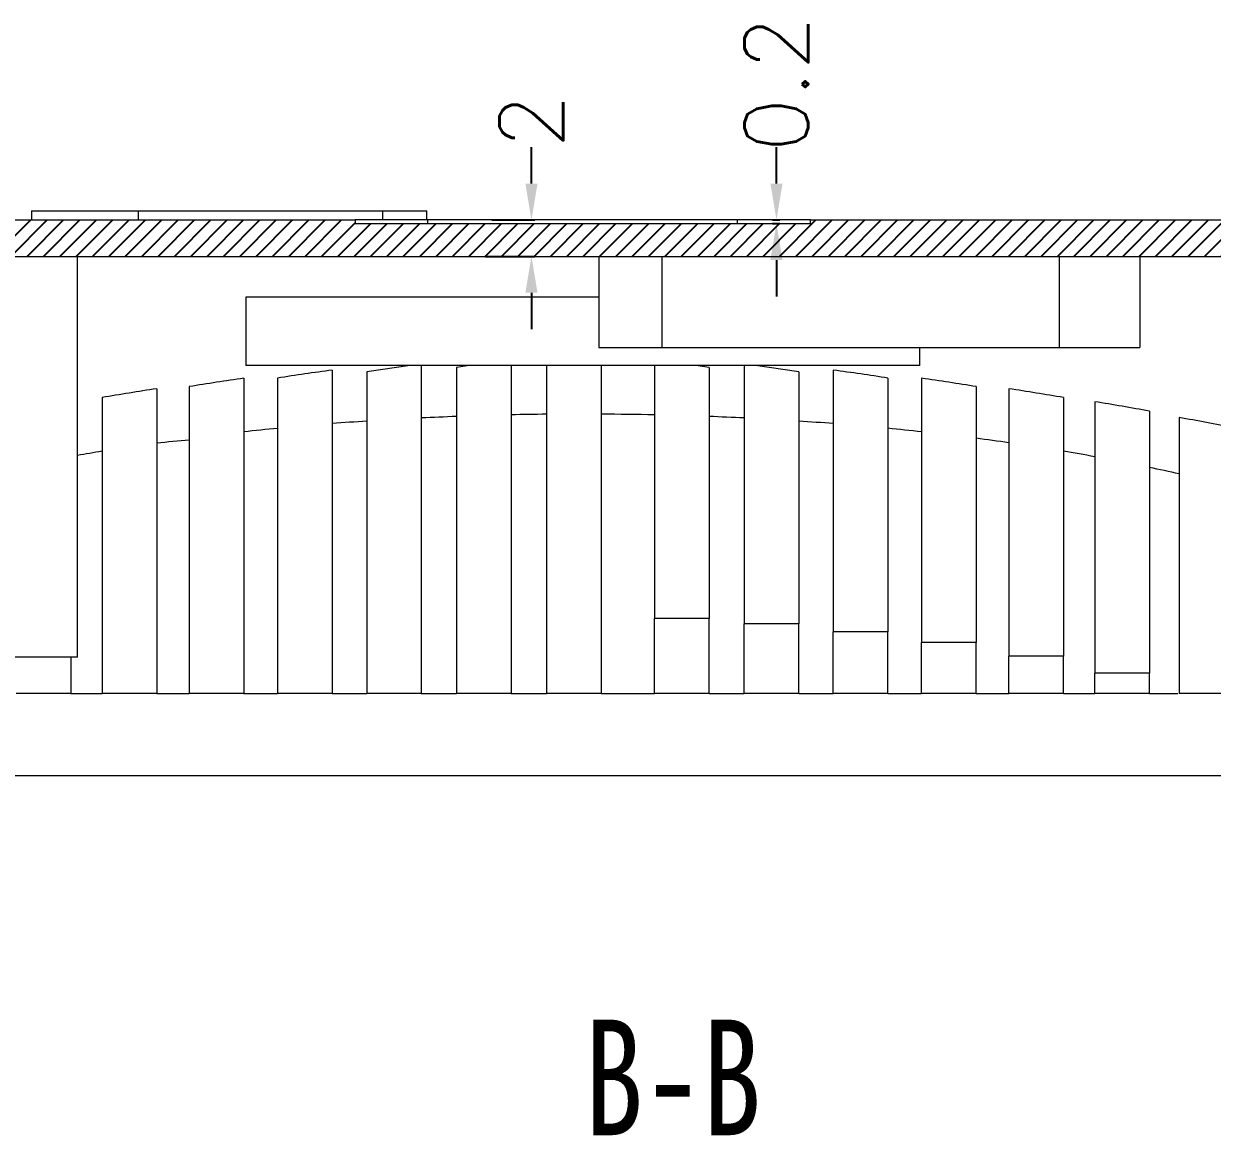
# Model space of a CAD drawing. Header units: inches. Extents: x 1848 to 4019, y 409 to 905.
# Drawn here: x 3134.5 to 3199.7, y 591.2 to 652.3 of the extents above; entities that cross this region are included whole.
import ezdxf

# ---------------------------------------------------------------- set-up
doc = ezdxf.new("R2010")
doc.units = ezdxf.units.IN
doc.styles.add('SLDTEXTSTYLE0', font='TXT', dxfattribs={"width": 0.75})
doc.styles.get("Standard").update_dxf_attribs({"font": 'txt', "bigfont": 'gbcbig.shx'})
doc.dimstyles.new('3.5', dxfattribs={"dimtxt": 3.5, "dimasz": 2, "dimexe": 0.18, "dimexo": 0.0625, "dimgap": 0.25, "dimtad": 0, "dimzin": 12, "dimdsep": 46, "dimtxsty": 'Standard', "dimcen": 1, "dimclrd": 3, "dimclre": 3, "dimadec": 0, "dimazin": 0, "dimtfac": 1, "dimtofl": 0, "dimtmove": 0, "dimatfit": 3, "dimfxl": 0, "dimtolj": 1, "dimtzin": 0, "dimarcsym": 0})

# ---------------------------------------------------------------- blocks, each defined once
blk = doc.blocks.new('*D99')
at = {"color": 3, "lineweight": -2, "transparency": 16777216}
for p, q in [((3162.359, 643.486), (3162.359, 645.486)), ((3160.181, 641.486), (3162.539, 641.486)), ((3159.845, 639.486), (3162.539, 639.486)), ((3162.359, 637.486), (3162.359, 635.486))]:
    blk.add_line(p, q, dxfattribs=at)
at = {"color": 3, "transparency": 16777216}
for points in [[(3162.026, 643.486), (3162.692, 643.486), (3162.359, 641.486)], [(3162.026, 637.486), (3162.692, 637.486), (3162.359, 639.486)]]:
    blk.add_solid(points, dxfattribs=at)
at = {"layer": 'Defpoints', "color": 0, "transparency": 16777216}
for p in [(3160.119, 641.486), (3162.359, 641.486), (3159.782, 639.486)]:
    blk.add_point(p, dxfattribs=at)
at = {"color": 0, "transparency": 16777216, "insert": (3162.359, 646.902), "char_height": 3.5, "attachment_point": 5, "rotation": 90}
blk.add_mtext('\\A1;2', dxfattribs=at)
blk = doc.blocks.new('*D100')
at = {"color": 3, "lineweight": -2, "transparency": 16777216}
for p, q in [((3175.815, 643.486), (3175.815, 645.486)), ((3175.59, 641.486), (3175.995, 641.486)), ((3175.59, 641.286), (3175.995, 641.286)), ((3175.815, 639.286), (3175.815, 637.286))]:
    blk.add_line(p, q, dxfattribs=at)
at = {"color": 3, "transparency": 16777216}
for points in [[(3175.482, 643.486), (3176.148, 643.486), (3175.815, 641.486)], [(3175.482, 639.286), (3176.148, 639.286), (3175.815, 641.286)]]:
    blk.add_solid(points, dxfattribs=at)
at = {"layer": 'Defpoints', "color": 0, "transparency": 16777216}
for p in [(3175.528, 641.486), (3175.528, 641.286), (3175.815, 641.486)]:
    blk.add_point(p, dxfattribs=at)
at = {"color": 0, "transparency": 16777216, "insert": (3175.815, 648.944), "char_height": 3.5, "attachment_point": 5, "rotation": 90}
blk.add_mtext('\\A1;0.2', dxfattribs=at)

msp = doc.modelspace()

# ---------------------------------------------------------------- hatches: boundary and pattern name
h = msp.add_hatch()
h.set_pattern_fill('ANSI31', color=4, scale=0.2, style=0)
h.set_pattern_definition([(45, (-37.2486, 0), (-0.4490128, 0.4490128), [])])
edge = h.paths.add_edge_path(flags=0)
edge.add_line((3201.427, 641.486), (3177.677, 641.486))
edge.add_line((3177.677, 641.486), (3177.677, 641.286))
edge.add_line((3177.677, 641.286), (3152.677, 641.286))
edge.add_line((3152.677, 641.286), (3152.677, 641.486))
edge.add_line((3152.677, 641.486), (3128.927, 641.486))
edge.add_line((3128.927, 641.486), (3128.427, 640.986))
edge.add_line((3128.427, 640.986), (3128.427, 636.486))
edge.add_line((3128.427, 636.486), (3125.427, 636.486))
edge.add_line((3125.427, 636.486), (3125.427, 634.486))
edge.add_line((3125.427, 634.486), (3131.427, 634.486))
edge.add_line((3131.427, 634.486), (3131.427, 639.486))
edge.add_line((3131.427, 639.486), (3217.219, 639.486))
edge.add_arc((3217.219, 591.486), 47, 85.47464, 90, ccw=False)
edge.add_line((3220.927, 638.339), (3220.927, 628.486))
edge.add_line((3220.927, 628.486), (3222.927, 628.486))
edge.add_line((3222.927, 628.486), (3222.927, 641.159))
edge.add_arc((3217.219, 591.486), 50, 83.44446, 90)
edge.add_line((3217.219, 641.486), (3208.427, 641.486))
edge.add_line((3208.427, 641.486), (3208.427, 641.986))
edge.add_line((3208.427, 641.986), (3207.927, 641.986))
edge.add_line((3207.927, 641.986), (3207.927, 640.986))
edge.add_line((3207.927, 640.986), (3201.927, 640.986))
edge.add_line((3201.927, 640.986), (3201.927, 641.986))
edge.add_line((3201.927, 641.986), (3201.427, 641.986))
edge.add_line((3201.427, 641.986), (3201.427, 641.486))

# ---------------------------------------------------------------- linework, layer by layer
at = {"color": 7, "linetype": 'Continuous', "lineweight": 15}
for p, q in [((3134.901, 641.986), (3134.901, 641.486)), ((3134.901, 641.986), (3140.759, 641.986)), ((3140.759, 641.986), (3140.759, 641.486)), ((3140.759, 641.986), (3154.185, 641.986)), ((3154.185, 641.986), (3154.185, 641.486)), ((3154.185, 641.986), (3156.623, 641.986)), ((3156.623, 641.486), (3156.623, 641.986)), ((3128.927, 641.486), (3152.677, 641.486)), ((3152.677, 641.486), (3152.677, 641.286)), ((3156.677, 641.486), (3152.677, 641.486)), ((3152.677, 641.286), (3177.677, 641.286)), ((3156.677, 641.286), (3156.677, 641.486)), ((3173.677, 641.486), (3156.677, 641.486)), ((3173.677, 641.286), (3173.677, 641.486)), ((3177.677, 641.486), (3173.677, 641.486)), ((3177.677, 641.286), (3177.677, 641.486)), ((3177.677, 641.486), (3201.427, 641.486)), ((3131.427, 639.486), (3217.219, 639.486)), ((3137.427, 617.486), (3137.427, 639.486)), ((3166.058, 639.486), (3166.058, 634.486)), ((3169.541, 634.486), (3169.541, 639.486)), ((3191.365, 634.486), (3191.365, 639.486)), ((3195.761, 639.486), (3195.761, 634.486)), ((3166.058, 637.25), (3146.677, 637.25)), ((3146.677, 637.25), (3146.677, 633.486)), ((3166.058, 634.486), (3169.541, 634.486)), ((3169.541, 634.486), (3191.365, 634.486)), ((3183.677, 634.486), (3183.677, 633.486)), ((3191.365, 634.486), (3195.761, 634.486)), ((3183.677, 633.486), (3146.677, 633.486)), ((3151.419, 633.24), (3151.419, 615.486)), ((3155.7, 633.486), (3153.312, 633.152)), ((3153.312, 633.152), (3153.312, 615.486)), ((3156.312, 633.486), (3156.312, 615.486)), ((3158.967, 633.486), (3158.239, 633.387)), ((3158.239, 633.387), (3158.239, 615.486)), ((3161.239, 633.486), (3161.239, 615.486)), ((3163.186, 633.486), (3163.186, 615.486)), ((3166.186, 633.486), (3166.186, 615.486)), ((3169.116, 633.486), (3169.116, 619.606)), ((3172.116, 633.387), (3171.388, 633.486)), ((3172.116, 633.387), (3172.116, 619.606)), ((3174.042, 633.486), (3174.042, 619.31)), ((3177.042, 633.152), (3174.655, 633.486)), ((3177.042, 633.152), (3177.042, 619.31)), ((3178.936, 633.24), (3178.936, 618.873)), ((3146.57, 632.793), (3146.57, 615.486)), ((3148.419, 632.804), (3148.419, 615.486)), ((3181.936, 632.804), (3181.936, 618.873)), ((3183.785, 632.793), (3183.785, 618.285)), ((3141.779, 632.219), (3141.779, 615.486)), ((3143.57, 632.335), (3143.57, 615.486)), ((3186.785, 632.335), (3186.785, 618.285)), ((3188.575, 632.219), (3188.575, 617.536)), ((3138.779, 631.734), (3138.779, 615.486)), ((3191.575, 631.734), (3191.575, 617.536)), ((3193.294, 631.505), (3193.294, 616.608)), ((3196.294, 630.986), (3196.294, 616.608)), ((3197.927, 630.637), (3197.927, 615.486)), ((3169.116, 615.486), (3169.116, 619.606)), ((3172.116, 615.486), (3172.116, 619.606)), ((3174.042, 615.486), (3174.042, 619.31)), ((3177.042, 615.486), (3177.042, 619.31)), ((3178.936, 615.486), (3178.936, 618.873)), ((3181.936, 615.486), (3181.936, 618.873)), ((3183.785, 615.486), (3183.785, 618.285)), ((3186.785, 615.486), (3186.785, 618.285)), ((3137.427, 617.486), (3132.927, 617.486)), ((3137.06, 617.486), (3137.06, 615.486)), ((3188.575, 615.486), (3188.575, 617.536)), ((3191.575, 615.486), (3191.575, 617.536)), ((3193.294, 615.486), (3193.294, 616.608)), ((3196.294, 615.486), (3196.294, 616.608)), ((3137.06, 615.486), (3134.06, 615.486)), ((3137.06, 615.486), (3138.779, 615.486)), ((3141.779, 615.486), (3138.779, 615.486)), ((3141.779, 615.486), (3143.57, 615.486)), ((3146.57, 615.486), (3143.57, 615.486)), ((3146.57, 615.486), (3148.419, 615.486)), ((3151.419, 615.486), (3148.419, 615.486)), ((3151.419, 615.486), (3153.312, 615.486)), ((3156.312, 615.486), (3153.312, 615.486)), ((3156.312, 615.486), (3158.239, 615.486)), ((3161.239, 615.486), (3158.239, 615.486)), ((3161.239, 615.486), (3163.186, 615.486)), ((3166.186, 615.486), (3163.186, 615.486)), ((3166.186, 615.486), (3169.116, 615.486)), ((3172.116, 615.486), (3169.116, 615.486)), ((3172.116, 615.486), (3174.042, 615.486)), ((3177.042, 615.486), (3174.042, 615.486)), ((3177.042, 615.486), (3178.936, 615.486)), ((3181.936, 615.486), (3178.936, 615.486)), ((3181.936, 615.486), (3183.785, 615.486)), ((3186.785, 615.486), (3183.785, 615.486)), ((3186.785, 615.486), (3188.575, 615.486)), ((3191.575, 615.486), (3188.575, 615.486)), ((3191.575, 615.486), (3193.294, 615.486)), ((3196.294, 615.486), (3193.294, 615.486)), ((3196.294, 615.486), (3197.852, 615.486)), ((3120.427, 610.986), (3209.927, 610.986))]:
    msp.add_line(p, q, dxfattribs=at)
for centre, major_axis, ratio, start_param, end_param in [((3559.312, 591.486), (727.444, 0), 0.06461, 2.154772, 2.157949), ((4257.897, 591.486), (1999.595, 0), 0.023505, 2.15013, 2.151294), ((1918.058, 591.486), (2281.019, 0), 0.020605, 0.99027, 0.991805), ((2771.045, 591.486), (727.441, 0), 0.06461, 0.983643, 0.986821), ((3332.57, 591.486), (322.056, 0), 0.145937, 2.179496, 2.18651), ((3402.669, 591.486), (445.688, 0), 0.105455, 2.164562, 2.169697), ((2927.687, 591.486), (445.687, 0), 0.105455, 0.971895, 0.977031), ((2997.784, 591.486), (322.055, 0), 0.145938, 0.955083, 0.962097), ((3360.507, 591.486), (367.086, 0), 0.128035, 2.203059, 2.209119), ((3038.124, 591.486), (252.756, 0), 0.18595, 0.933228, 0.942016), ((3265.651, 591.486), (208.538, 0), 0.225378, 2.22482, 2.233014), ((3064.704, 591.486), (208.538, 0), 0.225378, 0.906344, 0.916773), ((3083.776, 591.486), (177.964, 0), 0.264099, 0.874431, 0.886332)]:
    msp.add_ellipse(centre, major_axis=major_axis, ratio=ratio, start_param=start_param, end_param=end_param, dxfattribs=at)
for points in [[(3151.419, 633.24), (3150.414, 633.104), (3149.414, 632.959), (3148.419, 632.804)], [(3181.936, 632.804), (3180.94, 632.959), (3179.94, 633.104), (3178.936, 633.24)], [(3146.57, 632.793), (3145.566, 632.65), (3144.566, 632.498), (3143.57, 632.335)], [(3186.785, 632.335), (3185.789, 632.498), (3184.789, 632.65), (3183.785, 632.793)], [(3141.779, 632.219), (3140.775, 632.067), (3139.775, 631.906), (3138.779, 631.734)], [(3191.575, 631.734), (3190.58, 631.906), (3189.58, 632.067), (3188.575, 632.219)], [(3196.294, 630.986), (3195.299, 631.17), (3194.299, 631.343), (3193.294, 631.505)], [(3200.927, 630.078), (3199.932, 630.276), (3198.932, 630.462), (3197.927, 630.637)], [(3172.116, 619.606), (3171.119, 619.606), (3170.119, 619.606), (3169.116, 619.606)], [(3177.042, 619.31), (3176.045, 619.31), (3175.045, 619.31), (3174.042, 619.31)], [(3181.936, 618.873), (3180.939, 618.873), (3179.939, 618.873), (3178.936, 618.873)], [(3186.785, 618.285), (3185.788, 618.285), (3184.788, 618.285), (3183.785, 618.285)], [(3191.575, 617.536), (3190.579, 617.536), (3189.578, 617.536), (3188.575, 617.536)], [(3196.294, 616.608), (3195.298, 616.608), (3194.298, 616.608), (3193.294, 616.608)]]:
    msp.add_open_spline(points, degree=3, dxfattribs=at)
msp.add_open_spline([(3200.927, 615.486), (3200.594, 615.486), (3199.929, 615.486), (3198.929, 615.486), (3198.261, 615.486), (3197.927, 615.486)], degree=3, knots=[0, 0, 0, 0, 0.333985, 0.667312, 1, 1, 1, 1], dxfattribs=at)

# ---------------------------------------------------------------- texts
at = {"color": 7, "linetype": 'Continuous', "insert": (3165.265, 597.581), "char_height": 6.35, "attachment_point": 1, "style": 'SLDTEXTSTYLE0'}
msp.add_mtext('B-B', dxfattribs=at)

# ---------------------------------------------------------------- dimensions: what is measured, and where the dimension line sits
dim = msp.add_linear_dim(base=(3175.815, 641.486), p1=(3175.528, 641.286), p2=(3175.528, 641.486), angle=90, text='0<>', dimstyle='3.5')
dim.commit()
dim.dimension.update_dxf_attribs({"geometry": '*D100', "text_midpoint": (3175.815, 648.944)})
dim = msp.add_linear_dim(base=(3162.359, 641.486), p1=(3159.782, 639.486), p2=(3160.119, 641.486), angle=90, dimstyle='3.5')
dim.commit()
dim.dimension.update_dxf_attribs({"geometry": '*D99', "text_midpoint": (3162.359, 646.902)})

doc.saveas('drawing.dxf')
